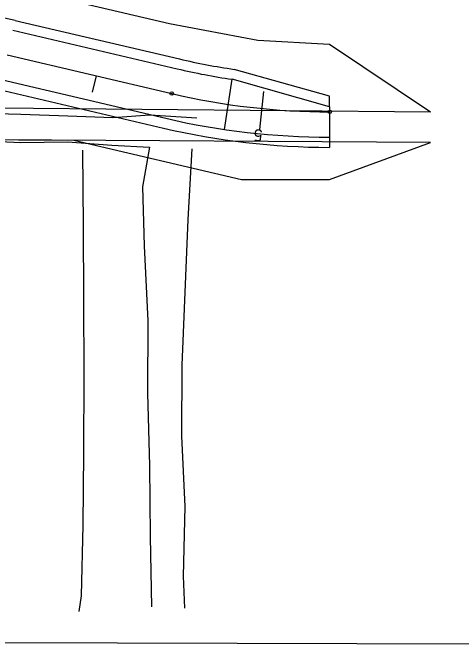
# Model space of a CAD drawing. Extents: x 264955 to 277281, y 268012 to 276549.
# Drawn here: x 270578.6 to 270843.9, y 272801.6 to 273177.5 of the extents above; entities that cross this region are included whole.
import ezdxf

# ---------------------------------------------------------------- set-up
doc = ezdxf.new("R2010")
doc.units = 0
for name, color, linetype in [('Alignment_EX_50 Centerline', 7, 'Continuous'), ('Alignment_PR_50 Scale Centerline', 7, 'Continuous'), ('Default', 7, 'Continuous'), ('Design_PR_Back of Gutter or Curb line', 7, 'Continuous'), ('Design_PR_EOP', 7, 'Continuous'), ('Design_PR_PMK Skip Dash Yellow', 7, 'Continuous'), ('Level 40', 7, 'Continuous'), ('Level 46', 7, 'Continuous'), ('ROW_EX_Easement', 7, 'Continuous'), ('Topo_Curb and Gutter', 7, 'Continuous'), ('Topo_EOP', 7, 'Continuous'), ('Topo_Sidewalk', 7, 'Continuous')]:
    doc.layers.add(name, color=color, linetype=linetype)

msp = doc.modelspace()

# ---------------------------------------------------------------- linework, layer by layer
at = {"layer": 'Alignment_EX_50 Centerline'}
msp.add_arc((267482.26, 272501.3), 3942.72, 5.44166, 47.3963, dxfattribs=at)
at = {"layer": 'Alignment_PR_50 Scale Centerline'}
for p, q in [((270575.31, 273152.53), (270672.67, 273129.71)), ((270627.86, 273140.21), (270625.58, 273130.48)), ((270726.86, 273130.84), (270724.65, 273108.44))]:
    msp.add_line(p, q, dxfattribs=at)
msp.add_arc((270766.08, 273528.16), 409.26, 256.8061, 270, dxfattribs=at)
at = {"layer": 'Default'}
for centre in [(270672.67, 273129.71), (270766.09, 273118.91)]:
    msp.add_circle(centre, 1.04, dxfattribs=at)
at = {"layer": 'Design_PR_Back of Gutter or Curb line'}
for p, q in [((270765.94, 273121.9), (270765.94, 273128.14)), ((270765.94, 273103.9), (270765.94, 273097.9))]:
    msp.add_line(p, q, dxfattribs=at)
at = {"layer": 'Design_PR_EOP'}
for p, q in [((270578.59, 273167.13), (270675.95, 273144.31)), ((270571.74, 273137.93), (270669.1, 273115.1)), ((270703.96, 273108.45), (270708.34, 273138.13)), ((270765.94, 273121.9), (270708.34, 273138.13)), ((270765.94, 273121.9), (270765.94, 273103.9))]:
    msp.add_line(p, q, dxfattribs=at)
for radius, end in [(394.26, 261.6), (424.26, 270)]:
    msp.add_arc((270765.94, 273528.16), radius, 256.8061, end, dxfattribs=at)
at = {"layer": 'Design_PR_PMK Skip Dash Yellow'}
for radius, start, end in [(3986.69, 5.46321, 47.4088), (3898.74, 5.42712, 47.38569)]:
    msp.add_arc((267482.26, 272501.3), radius, start, end, dxfattribs=at)
at = {"layer": 'Level 40'}
for points in [[(270294.58, 273252.41), (270343.73, 273203.23), (270541.1, 273201.61), (270671.32, 273171.07), (270723.52, 273161.35), (270765.94, 273158.9), (270825.67, 273118.85)], [(270297.05, 272686.27), (270295.34, 273077.41), (270320.23, 273103.96), (270614.84, 273102.15), (270713.98, 273078.91), (270765.94, 273078.9), (270825.67, 273100.84)]]:
    msp.add_lwpolyline(points, dxfattribs=at)
at = {"layer": 'Level 46'}
for p, q in [((270579.96, 273172.98), (270677.32, 273150.15)), ((270765.94, 273128.14), (270709.6, 273144.01)), ((270570.37, 273132.08), (270667.73, 273109.26))]:
    msp.add_line(p, q, dxfattribs=at)
for centre, radius, start, end in [((270481.75, 272754.08), 430.26, 76.8061, 90.2497), ((270765.94, 273528.16), 388.26, 256.8061, 261.6566), ((270765.94, 273528.16), 430.26, 256.8061, 270)]:
    msp.add_arc(centre, radius, start, end, dxfattribs=at)
at = {"layer": 'ROW_EX_Easement'}
for p, q in [((270270.78, 273123.9), (270825.67, 273118.85)), ((270825.67, 273100.84), (270270.84, 273103.9)), ((270271.71, 272805.83), (271286.93, 272803.15))]:
    msp.add_line(p, q, dxfattribs=at)
at = {"layer": 'Topo_Curb and Gutter'}
msp.add_lwpolyline([(270617.84, 272823.29), (270619.3, 272832.64), (270620.28, 272874.36), (270620.66, 272917.28), (270620.87, 272963.34), (270620.61, 273007.87), (270620.38, 273051.39), (270620.09, 273096.25)], dxfattribs=at)
for radius, start, end in [(3964.69, 5.47124, 47.4088), (3920.74, 5.41187, 47.3962), (4009.04, 5.49938, 35.88315)]:
    msp.add_arc((267482.26, 272501.3), radius, start, end, dxfattribs=at)
at = {"layer": 'Topo_EOP'}
for radius, start, end in [(3974.69, 5.50629, 47.4088), (3999.04, 5.50629, 46.71064), (3910.74, 5.41879, 47.3962)]:
    msp.add_arc((267482.26, 272501.3), radius, start, end, dxfattribs=at)
at = {"layer": 'Topo_Sidewalk'}
for points in [[(270687.52, 273115.24), (270659.77, 273116.96), (270637.76, 273115.39), (270611.17, 273116.35), (270583.31, 273117.27), (270554.14, 273118.16), (270525.98, 273119.1), (270495.76, 273120.35), (270464.74, 273121.38), (270432.4, 273123.08), (270411.25, 273123.69), (270381.49, 273127.75), (270350.43, 273130.26), (270319.55, 273130.2), (270290.27, 273131.54), (270255.52, 273133.74)], [(270555.02, 273102.06), (270583.23, 273100.84), (270611.12, 273101.19), (270637.21, 273099.12), (270659.41, 273098.08), (270655.44, 273074.54), (270656.29, 273039.55), (270658.47, 272995.38), (270658.41, 272952.47), (270659.56, 272909.59), (270659.86, 272867.78), (270660.66, 272826.14)], [(270680.39, 272825.45), (270679.58, 272844.33), (270680.66, 272885.51), (270678.7, 272927.15), (270678.86, 272969.15), (270682.34, 273055.13), (270684.68, 273097.11)]]:
    msp.add_lwpolyline(points, dxfattribs=at)

# ---------------------------------------------------------------- texts
at = {"layer": 'Alignment_PR_50 Scale Centerline'}
msp.add_text('5', height=7, rotation=174.9095, dxfattribs=at).set_placement((270726.63, 273108.27))

doc.saveas('drawing.dxf')
